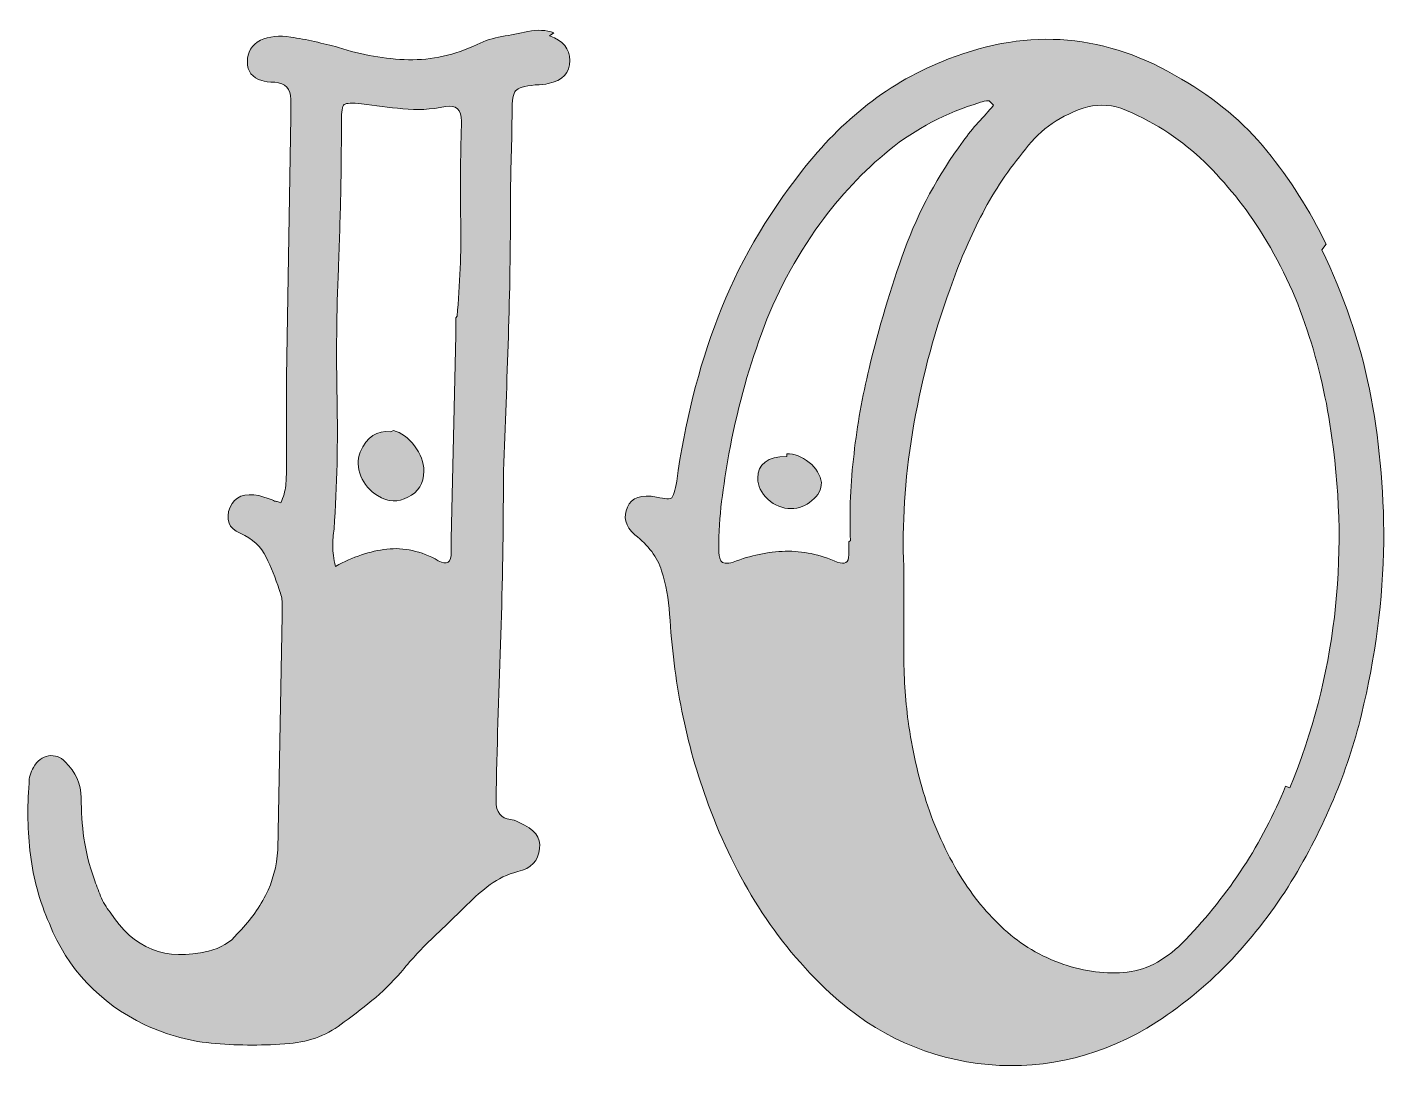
# Model space of a CAD drawing. Header units: inches. Extents: x 98 to 986, y -1004 to -77.
# Drawn here: x 458 to 573.6, y -1003.8 to -915 of the extents above; entities that cross this region are included whole.
import ezdxf

# ---------------------------------------------------------------- set-up
doc = ezdxf.new("R2010")
doc.units = ezdxf.units.IN
doc.header["$MEASUREMENT"] = 0
doc.layers.add('Layer 1', color=7, linetype='Continuous')

# ---------------------------------------------------------------- blocks, each defined once
blk = doc.blocks.new('block 2')
at = {"layer": 'Layer 1', "true_color": 0x71020c}
h = blk.add_hatch(color=16, dxfattribs=at)
h.dxf.hatch_style = 2
edge = h.paths.add_edge_path()
edge.add_spline(control_points=[(568.27, -933.95), (568.27, -933.95), (568.64, -933.46), (568.64, -933.46), (567.24, -930.58), (565.56, -927.94), (563.59, -925.51), (561.62, -923.09), (559.19, -921.06), (556.32, -919.42), (550, -915.56), (543.4, -914.99), (536.5, -917.7), (533.95, -918.68), (531.66, -919.97), (529.6, -921.58), (527.55, -923.17), (525.71, -925.04), (524.06, -927.18), (520.94, -931.12), (518.54, -935.28), (516.86, -939.67), (515.18, -944.07), (514.01, -948.72), (513.35, -953.65), (513.19, -954.47), (513.04, -954.94), (512.92, -955.07), (512.8, -955.19), (512.37, -955.17), (511.63, -955), (510.32, -954.76), (509.49, -955.04), (509.16, -955.86), (508.75, -956.69), (508.96, -957.47), (509.78, -958.21), (510.93, -959.11), (511.69, -960.13), (512.06, -961.28), (512.43, -962.43), (512.65, -963.66), (512.74, -964.98), (512.9, -967.77), (513.25, -970.52), (513.78, -973.23), (514.32, -975.93), (515.07, -978.6), (516.06, -981.23), (517.21, -984.35), (518.62, -987.24), (520.31, -989.91), (521.99, -992.58), (524.02, -995.02), (526.4, -997.24), (530.34, -1000.85), (534.84, -1002.88), (539.89, -1003.33), (544.93, -1003.78), (549.72, -1002.57), (554.23, -999.7), (556.61, -998.14), (558.74, -996.35), (560.63, -994.34), (562.52, -992.33), (564.2, -990.14), (565.68, -987.75), (568.47, -983.16), (570.46, -978.42), (571.65, -973.53), (572.84, -968.65), (573.48, -963.75), (573.56, -958.82), (573.56, -954.22), (573.15, -949.89), (572.33, -945.83), (571.51, -941.77), (570.15, -937.81), (568.27, -933.95)], knot_values=[0, 0, 0, 0, 1, 1, 1, 2, 2, 2, 3, 3, 3, 4, 4, 4, 5, 5, 5, 6, 6, 6, 7, 7, 7, 8, 8, 8, 9, 9, 9, 10, 10, 10, 11, 11, 11, 12, 12, 12, 13, 13, 13, 14, 14, 14, 15, 15, 15, 16, 16, 16, 17, 17, 17, 18, 18, 18, 19, 19, 19, 20, 20, 20, 21, 21, 21, 22, 22, 22, 23, 23, 23, 24, 24, 24, 25, 25, 25, 26, 26, 26, 26], degree=3, periodic=1)
edge = h.paths.add_edge_path()
edge.add_spline(control_points=[(528.44, -951.31), (528.15, -953.77), (528.04, -956.23), (528.13, -958.7), (528.13, -958.7), (528, -958.82), (528, -958.82), (528, -958.82), (528, -959.93), (528, -959.93), (528, -960.59), (527.67, -960.79), (527.02, -960.54), (525.54, -959.89), (524.06, -959.58), (522.59, -959.62), (521.11, -959.66), (519.63, -959.97), (518.16, -960.54), (517.58, -960.71), (517.23, -960.67), (517.11, -960.42), (516.98, -960.17), (516.92, -959.85), (516.92, -959.44), (516.92, -958.04), (517, -956.69), (517.17, -955.37), (517.33, -954.06), (517.54, -952.71), (517.79, -951.31), (518.44, -947.78), (519.36, -944.37), (520.56, -941.09), (521.74, -937.81), (523.41, -934.69), (525.54, -931.73), (527.26, -929.35), (529.23, -927.26), (531.45, -925.45), (533.67, -923.65), (536.25, -922.29), (539.21, -921.39), (539.37, -921.31), (539.62, -921.27), (539.95, -921.27), (539.95, -921.27), (540.32, -921.63), (540.32, -921.63), (539.9, -922.13), (539.48, -922.62), (539.02, -923.11), (538.57, -923.61), (538.14, -924.14), (537.73, -924.71), (535.6, -927.59), (533.93, -930.67), (532.74, -933.95), (531.55, -937.23), (530.55, -940.6), (529.73, -944.05), (529.15, -946.43), (528.72, -948.85), (528.44, -951.31)], knot_values=[0, 0, 0, 0, 1, 1, 1, 2, 2, 2, 3, 3, 3, 4, 4, 4, 5, 5, 5, 6, 6, 6, 7, 7, 7, 8, 8, 8, 9, 9, 9, 10, 10, 10, 11, 11, 11, 12, 12, 12, 13, 13, 13, 14, 14, 14, 15, 15, 15, 16, 16, 16, 17, 17, 17, 18, 18, 18, 19, 19, 19, 20, 20, 20, 21, 21, 21, 21], degree=3, periodic=1)
edge = h.paths.add_edge_path()
edge.add_spline(control_points=[(565.56, -979.75), (565.56, -979.75), (565.19, -979.63), (565.19, -979.63), (563.22, -984.47), (560.39, -988.82), (556.69, -992.68), (555.13, -994.32), (553.47, -995.25), (551.71, -995.45), (549.94, -995.66), (548.11, -995.43), (546.23, -994.77), (544.34, -994.12), (542.67, -993.13), (541.24, -991.82), (539.8, -990.51), (538.55, -988.99), (537.49, -987.26), (536.25, -985.21), (535.29, -983.1), (534.59, -980.92), (533.89, -978.75), (533.38, -976.47), (533.05, -974.09), (532.81, -972.2), (532.68, -970.23), (532.68, -968.18), (532.68, -966.13), (532.68, -963.7), (532.68, -960.91), (532.52, -957.38), (532.76, -953.59), (533.42, -949.52), (534.08, -945.46), (535.14, -941.38), (536.62, -937.27), (537.36, -935.14), (538.22, -933.11), (539.21, -931.18), (540.19, -929.25), (541.38, -927.42), (542.78, -925.7), (543.44, -924.8), (544.17, -924.04), (545, -923.42), (545.81, -922.81), (546.8, -922.29), (547.95, -921.88), (549.02, -921.55), (550.09, -921.55), (551.15, -921.88), (553.78, -922.95), (556.04, -924.37), (557.92, -926.13), (559.81, -927.9), (561.49, -929.93), (562.97, -932.23), (564.7, -934.93), (566.05, -937.79), (567.03, -940.78), (568.02, -943.78), (568.72, -946.84), (569.13, -949.95), (570.61, -960.38), (569.42, -970.31), (565.56, -979.75)], knot_values=[0, 0, 0, 0, 1, 1, 1, 2, 2, 2, 3, 3, 3, 4, 4, 4, 5, 5, 5, 6, 6, 6, 7, 7, 7, 8, 8, 8, 9, 9, 9, 10, 10, 10, 11, 11, 11, 12, 12, 12, 13, 13, 13, 14, 14, 14, 15, 15, 15, 16, 16, 16, 17, 17, 17, 18, 18, 18, 19, 19, 19, 20, 20, 20, 21, 21, 21, 22, 22, 22, 22], degree=3, periodic=1)
h = blk.add_hatch(color=16, dxfattribs=at)
h.dxf.hatch_style = 2
edge = h.paths.add_edge_path()
edge.add_spline(control_points=[(502.52, -915.72), (502.52, -915.72), (502.89, -915.48), (502.89, -915.48), (502.23, -915.23), (501.49, -915.19), (500.67, -915.35), (499.93, -915.52), (499.19, -915.66), (498.45, -915.79), (497.71, -915.91), (497.01, -916.14), (496.34, -916.46), (494.44, -917.37), (492.49, -917.8), (490.5, -917.76), (488.52, -917.72), (486.53, -917.37), (484.54, -916.71), (483.88, -916.55), (483.21, -916.38), (482.51, -916.22), (481.81, -916.05), (481.14, -915.93), (480.48, -915.85), (479.49, -915.68), (478.63, -915.77), (477.89, -916.09), (477.15, -916.51), (476.78, -917.12), (476.78, -917.94), (476.78, -918.76), (477.19, -919.3), (478.02, -919.54), (478.26, -919.63), (478.63, -919.67), (479.12, -919.67), (480.03, -919.75), (480.48, -920.24), (480.48, -921.14), (480.48, -921.14), (480.48, -922.62), (480.48, -922.62), (480.48, -922.62), (480.11, -944.78), (480.11, -944.78), (480.11, -944.78), (480.11, -952.54), (480.11, -952.54), (480.11, -953.03), (480.09, -953.52), (480.05, -954.02), (480, -954.51), (479.86, -955), (479.62, -955.49), (479.45, -955.41), (479.33, -955.37), (479.25, -955.37), (479.17, -955.37), (479.04, -955.33), (478.88, -955.25), (478.88, -955.25), (477.77, -954.88), (477.77, -954.88), (476.54, -954.63), (475.72, -954.96), (475.31, -955.86), (474.9, -956.93), (475.19, -957.67), (476.17, -958.08), (477.23, -958.57), (477.97, -959.25), (478.38, -960.11), (478.8, -960.98), (479.17, -961.9), (479.49, -962.88), (479.66, -963.29), (479.74, -963.66), (479.74, -963.99), (479.74, -964.32), (479.74, -964.69), (479.74, -965.1), (479.74, -965.1), (479.37, -985.05), (479.37, -985.05), (479.29, -986.44), (478.94, -987.74), (478.33, -988.92), (477.71, -990.11), (476.91, -991.2), (475.92, -992.19), (475.35, -992.93), (474.53, -993.42), (473.46, -993.66), (469.85, -994.57), (467.06, -993.46), (465.09, -990.34), (464.76, -989.93), (464.49, -989.48), (464.29, -988.99), (464.08, -988.49), (463.9, -988), (463.73, -987.51), (463.32, -986.36), (463.04, -985.21), (462.87, -984.06), (462.71, -982.91), (462.63, -981.76), (462.63, -980.61), (462.63, -979.46), (462.17, -978.44), (461.27, -977.54), (460.86, -977.13), (460.39, -976.96), (459.86, -977.04), (459.32, -977.13), (458.89, -977.45), (458.56, -978.03), (458.31, -978.44), (458.19, -978.89), (458.19, -979.38), (458.03, -981.43), (458.07, -983.47), (458.31, -985.48), (458.56, -987.49), (459.1, -989.44), (459.92, -991.33), (461.48, -995.18), (464.18, -998.06), (468.04, -999.94), (470.01, -1000.85), (472.02, -1001.38), (474.08, -1001.54), (476.13, -1001.71), (478.22, -1001.71), (480.36, -1001.54), (482.16, -1001.38), (483.72, -1000.76), (485.03, -999.7), (485.95, -999.04), (486.84, -998.34), (487.71, -997.61), (488.58, -996.87), (489.38, -996.05), (490.13, -995.14), (490.96, -994.16), (491.83, -993.23), (492.74, -992.37), (493.65, -991.51), (494.56, -990.63), (495.48, -989.73), (496.14, -989.07), (496.8, -988.49), (497.46, -988), (498.13, -987.51), (498.91, -987.14), (499.81, -986.89), (500.96, -986.65), (501.57, -985.99), (501.66, -984.92), (501.82, -984.02), (501.24, -983.28), (499.93, -982.71), (499.61, -982.54), (499.36, -982.46), (499.19, -982.46), (498.37, -982.38), (497.96, -981.84), (497.96, -980.86), (498.04, -976.43), (498.17, -971.99), (498.33, -967.56), (498.5, -963.13), (498.58, -958.7), (498.58, -954.26), (498.58, -954.26), (498.58, -952.79), (498.58, -952.79), (498.74, -948.93), (498.89, -945.11), (499.01, -941.33), (499.13, -937.56), (499.19, -933.75), (499.19, -929.88), (499.19, -928.57), (499.21, -927.28), (499.26, -926.01), (499.3, -924.73), (499.32, -923.44), (499.32, -922.13), (499.32, -921.23), (499.42, -920.65), (499.62, -920.4), (499.83, -920.16), (500.38, -920), (501.29, -919.91), (501.78, -919.91), (502.15, -919.87), (502.4, -919.79), (503.63, -919.54), (504.24, -918.89), (504.24, -917.82), (504.24, -916.83), (503.67, -916.14), (502.52, -915.72)], knot_values=[0, 0, 0, 0, 1, 1, 1, 2, 2, 2, 3, 3, 3, 4, 4, 4, 5, 5, 5, 6, 6, 6, 7, 7, 7, 8, 8, 8, 9, 9, 9, 10, 10, 10, 11, 11, 11, 12, 12, 12, 13, 13, 13, 14, 14, 14, 15, 15, 15, 16, 16, 16, 17, 17, 17, 18, 18, 18, 19, 19, 19, 20, 20, 20, 21, 21, 21, 22, 22, 22, 23, 23, 23, 24, 24, 24, 25, 25, 25, 26, 26, 26, 27, 27, 27, 28, 28, 28, 29, 29, 29, 30, 30, 30, 31, 31, 31, 32, 32, 32, 33, 33, 33, 34, 34, 34, 35, 35, 35, 36, 36, 36, 37, 37, 37, 38, 38, 38, 39, 39, 39, 40, 40, 40, 41, 41, 41, 42, 42, 42, 43, 43, 43, 44, 44, 44, 45, 45, 45, 46, 46, 46, 47, 47, 47, 48, 48, 48, 49, 49, 49, 50, 50, 50, 51, 51, 51, 52, 52, 52, 53, 53, 53, 54, 54, 54, 55, 55, 55, 56, 56, 56, 57, 57, 57, 58, 58, 58, 59, 59, 59, 60, 60, 60, 61, 61, 61, 62, 62, 62, 63, 63, 63, 64, 64, 64, 65, 65, 65, 66, 66, 66, 67, 67, 67, 68, 68, 68, 68], degree=3, periodic=1)
edge = h.paths.add_edge_path()
edge.add_spline(control_points=[(495.01, -923.36), (494.93, -926.07), (494.9, -928.78), (494.95, -931.49), (494.99, -934.19), (494.89, -936.9), (494.64, -939.61), (494.64, -939.61), (494.52, -939.74), (494.52, -939.74), (494.52, -939.74), (494.52, -941.21), (494.52, -941.21), (494.52, -941.21), (494.15, -958.57), (494.15, -958.57), (494.15, -958.57), (494.15, -959.68), (494.15, -959.68), (494.15, -960.59), (493.78, -960.83), (493.04, -960.42), (491.56, -959.6), (490.1, -959.27), (488.67, -959.44), (487.23, -959.6), (485.77, -960.09), (484.29, -960.91), (484.13, -960.26), (484.05, -959.68), (484.05, -959.19), (484.05, -958.7), (484.09, -958.21), (484.17, -957.71), (484.42, -954.02), (484.5, -950.32), (484.42, -946.63), (484.34, -942.94), (484.38, -939.24), (484.54, -935.55), (484.62, -933.42), (484.68, -931.32), (484.73, -929.27), (484.77, -927.22), (484.79, -925.13), (484.79, -922.99), (484.79, -922.17), (484.87, -921.7), (485.03, -921.58), (485.2, -921.45), (485.69, -921.43), (486.51, -921.51), (487.66, -921.68), (488.83, -921.82), (490.02, -921.94), (491.21, -922.07), (492.42, -922), (493.65, -921.76), (494.56, -921.59), (495.01, -922), (495.01, -922.99), (495.01, -922.99), (495.01, -923.36), (495.01, -923.36)], knot_values=[0, 0, 0, 0, 1, 1, 1, 2, 2, 2, 3, 3, 3, 4, 4, 4, 5, 5, 5, 6, 6, 6, 7, 7, 7, 8, 8, 8, 9, 9, 9, 10, 10, 10, 11, 11, 11, 12, 12, 12, 13, 13, 13, 14, 14, 14, 15, 15, 15, 16, 16, 16, 17, 17, 17, 18, 18, 18, 19, 19, 19, 20, 20, 20, 21, 21, 21, 21], degree=3, periodic=1)
h = blk.add_hatch(color=16, dxfattribs=at)
h.dxf.hatch_style = 2
edge = h.paths.add_edge_path()
edge.add_spline(control_points=[(489.22, -949.34), (489.22, -949.34), (488.98, -949.46), (488.98, -949.46), (487.82, -949.3), (486.96, -949.87), (486.39, -951.19), (486.14, -951.84), (486.16, -952.52), (486.45, -953.22), (486.74, -953.92), (487.21, -954.47), (487.87, -954.88), (488.77, -955.45), (489.63, -955.49), (490.45, -955), (491.35, -954.59), (491.81, -953.85), (491.81, -952.79), (491.81, -952.05), (491.54, -951.33), (491.01, -950.63), (490.47, -949.94), (489.88, -949.5), (489.22, -949.34)], knot_values=[0, 0, 0, 0, 1, 1, 1, 2, 2, 2, 3, 3, 3, 4, 4, 4, 5, 5, 5, 6, 6, 6, 7, 7, 7, 8, 8, 8, 8], degree=3, periodic=1)
h = blk.add_hatch(color=16, dxfattribs=at)
h.dxf.hatch_style = 2
edge = h.paths.add_edge_path()
edge.add_spline(control_points=[(522.71, -951.31), (522.71, -951.31), (522.71, -951.56), (522.71, -951.56), (521.07, -951.56), (520.25, -952.17), (520.25, -953.4), (520.25, -954.06), (520.53, -954.66), (521.11, -955.19), (521.68, -955.72), (522.34, -955.99), (523.08, -955.99), (523.74, -955.99), (524.33, -955.76), (524.86, -955.31), (525.4, -954.86), (525.67, -954.35), (525.67, -953.77), (525.58, -953.12), (525.23, -952.54), (524.62, -952.05), (524, -951.56), (523.37, -951.31), (522.71, -951.31)], knot_values=[0, 0, 0, 0, 1, 1, 1, 2, 2, 2, 3, 3, 3, 4, 4, 4, 5, 5, 5, 6, 6, 6, 7, 7, 7, 8, 8, 8, 8], degree=3, periodic=1)
at = {"layer": 'Layer 1', "lineweight": 0}
for points, knots in [([(568.27, -933.95), (568.27, -933.95), (568.64, -933.46), (568.64, -933.46), (567.24, -930.58), (565.56, -927.94), (563.59, -925.51), (561.62, -923.09), (559.19, -921.06), (556.32, -919.42), (550, -915.56), (543.4, -914.99), (536.5, -917.7), (533.95, -918.68), (531.66, -919.97), (529.6, -921.58), (527.55, -923.17), (525.71, -925.04), (524.06, -927.18), (520.94, -931.12), (518.54, -935.28), (516.86, -939.67), (515.18, -944.07), (514.01, -948.72), (513.35, -953.65), (513.19, -954.47), (513.04, -954.94), (512.92, -955.07), (512.8, -955.19), (512.37, -955.17), (511.63, -955), (510.32, -954.76), (509.49, -955.04), (509.16, -955.86), (508.75, -956.69), (508.96, -957.47), (509.78, -958.21), (510.93, -959.11), (511.69, -960.13), (512.06, -961.28), (512.43, -962.43), (512.65, -963.66), (512.74, -964.98), (512.9, -967.77), (513.25, -970.52), (513.78, -973.23), (514.32, -975.93), (515.07, -978.6), (516.06, -981.23), (517.21, -984.35), (518.62, -987.24), (520.31, -989.91), (521.99, -992.58), (524.02, -995.02), (526.4, -997.24), (530.34, -1000.85), (534.84, -1002.88), (539.89, -1003.33), (544.93, -1003.78), (549.72, -1002.57), (554.23, -999.7), (556.61, -998.14), (558.74, -996.35), (560.63, -994.34), (562.52, -992.33), (564.2, -990.14), (565.68, -987.75), (568.47, -983.16), (570.46, -978.42), (571.65, -973.53), (572.84, -968.65), (573.48, -963.75), (573.56, -958.82), (573.56, -954.22), (573.15, -949.89), (572.33, -945.83), (571.51, -941.77), (570.15, -937.81), (568.27, -933.95)], [0, 0, 0, 0, 1, 1, 1, 2, 2, 2, 3, 3, 3, 4, 4, 4, 5, 5, 5, 6, 6, 6, 7, 7, 7, 8, 8, 8, 9, 9, 9, 10, 10, 10, 11, 11, 11, 12, 12, 12, 13, 13, 13, 14, 14, 14, 15, 15, 15, 16, 16, 16, 17, 17, 17, 18, 18, 18, 19, 19, 19, 20, 20, 20, 21, 21, 21, 22, 22, 22, 23, 23, 23, 24, 24, 24, 25, 25, 25, 26, 26, 26, 26]), ([(502.52, -915.72), (502.52, -915.72), (502.89, -915.48), (502.89, -915.48), (502.23, -915.23), (501.49, -915.19), (500.67, -915.35), (499.93, -915.52), (499.19, -915.66), (498.45, -915.79), (497.71, -915.91), (497.01, -916.14), (496.34, -916.46), (494.44, -917.37), (492.49, -917.8), (490.5, -917.76), (488.52, -917.72), (486.53, -917.37), (484.54, -916.71), (483.88, -916.55), (483.21, -916.38), (482.51, -916.22), (481.81, -916.05), (481.14, -915.93), (480.48, -915.85), (479.49, -915.68), (478.63, -915.77), (477.89, -916.09), (477.15, -916.51), (476.78, -917.12), (476.78, -917.94), (476.78, -918.76), (477.19, -919.3), (478.02, -919.54), (478.26, -919.63), (478.63, -919.67), (479.12, -919.67), (480.03, -919.75), (480.48, -920.24), (480.48, -921.14), (480.48, -921.14), (480.48, -922.62), (480.48, -922.62), (480.48, -922.62), (480.11, -944.78), (480.11, -944.78), (480.11, -944.78), (480.11, -952.54), (480.11, -952.54), (480.11, -953.03), (480.09, -953.52), (480.05, -954.02), (480, -954.51), (479.86, -955), (479.62, -955.49), (479.45, -955.41), (479.33, -955.37), (479.25, -955.37), (479.17, -955.37), (479.04, -955.33), (478.88, -955.25), (478.88, -955.25), (477.77, -954.88), (477.77, -954.88), (476.54, -954.63), (475.72, -954.96), (475.31, -955.86), (474.9, -956.93), (475.19, -957.67), (476.17, -958.08), (477.23, -958.57), (477.97, -959.25), (478.38, -960.11), (478.8, -960.98), (479.17, -961.9), (479.49, -962.88), (479.66, -963.29), (479.74, -963.66), (479.74, -963.99), (479.74, -964.32), (479.74, -964.69), (479.74, -965.1), (479.74, -965.1), (479.37, -985.05), (479.37, -985.05), (479.29, -986.44), (478.94, -987.74), (478.33, -988.92), (477.71, -990.11), (476.91, -991.2), (475.92, -992.19), (475.35, -992.93), (474.53, -993.42), (473.46, -993.66), (469.85, -994.57), (467.06, -993.46), (465.09, -990.34), (464.76, -989.93), (464.49, -989.48), (464.29, -988.99), (464.08, -988.49), (463.9, -988), (463.73, -987.51), (463.32, -986.36), (463.04, -985.21), (462.87, -984.06), (462.71, -982.91), (462.63, -981.76), (462.63, -980.61), (462.63, -979.46), (462.17, -978.44), (461.27, -977.54), (460.86, -977.13), (460.39, -976.96), (459.86, -977.04), (459.32, -977.13), (458.89, -977.45), (458.56, -978.03), (458.31, -978.44), (458.19, -978.89), (458.19, -979.38), (458.03, -981.43), (458.07, -983.47), (458.31, -985.48), (458.56, -987.49), (459.1, -989.44), (459.92, -991.33), (461.48, -995.18), (464.18, -998.06), (468.04, -999.94), (470.01, -1000.85), (472.02, -1001.38), (474.08, -1001.54), (476.13, -1001.71), (478.22, -1001.71), (480.36, -1001.54), (482.16, -1001.38), (483.72, -1000.76), (485.03, -999.7), (485.95, -999.04), (486.84, -998.34), (487.71, -997.61), (488.58, -996.87), (489.38, -996.05), (490.13, -995.14), (490.96, -994.16), (491.83, -993.23), (492.74, -992.37), (493.65, -991.51), (494.56, -990.63), (495.48, -989.73), (496.14, -989.07), (496.8, -988.49), (497.46, -988), (498.13, -987.51), (498.91, -987.14), (499.81, -986.89), (500.96, -986.65), (501.57, -985.99), (501.66, -984.92), (501.82, -984.02), (501.24, -983.28), (499.93, -982.71), (499.61, -982.54), (499.36, -982.46), (499.19, -982.46), (498.37, -982.38), (497.96, -981.84), (497.96, -980.86), (498.04, -976.43), (498.17, -971.99), (498.33, -967.56), (498.5, -963.13), (498.58, -958.7), (498.58, -954.26), (498.58, -954.26), (498.58, -952.79), (498.58, -952.79), (498.74, -948.93), (498.89, -945.11), (499.01, -941.33), (499.13, -937.56), (499.19, -933.75), (499.19, -929.88), (499.19, -928.57), (499.21, -927.28), (499.26, -926.01), (499.3, -924.73), (499.32, -923.44), (499.32, -922.13), (499.32, -921.23), (499.42, -920.65), (499.62, -920.4), (499.83, -920.16), (500.38, -920), (501.29, -919.91), (501.78, -919.91), (502.15, -919.87), (502.4, -919.79), (503.63, -919.54), (504.24, -918.89), (504.24, -917.82), (504.24, -916.83), (503.67, -916.14), (502.52, -915.72)], [0, 0, 0, 0, 1, 1, 1, 2, 2, 2, 3, 3, 3, 4, 4, 4, 5, 5, 5, 6, 6, 6, 7, 7, 7, 8, 8, 8, 9, 9, 9, 10, 10, 10, 11, 11, 11, 12, 12, 12, 13, 13, 13, 14, 14, 14, 15, 15, 15, 16, 16, 16, 17, 17, 17, 18, 18, 18, 19, 19, 19, 20, 20, 20, 21, 21, 21, 22, 22, 22, 23, 23, 23, 24, 24, 24, 25, 25, 25, 26, 26, 26, 27, 27, 27, 28, 28, 28, 29, 29, 29, 30, 30, 30, 31, 31, 31, 32, 32, 32, 33, 33, 33, 34, 34, 34, 35, 35, 35, 36, 36, 36, 37, 37, 37, 38, 38, 38, 39, 39, 39, 40, 40, 40, 41, 41, 41, 42, 42, 42, 43, 43, 43, 44, 44, 44, 45, 45, 45, 46, 46, 46, 47, 47, 47, 48, 48, 48, 49, 49, 49, 50, 50, 50, 51, 51, 51, 52, 52, 52, 53, 53, 53, 54, 54, 54, 55, 55, 55, 56, 56, 56, 57, 57, 57, 58, 58, 58, 59, 59, 59, 60, 60, 60, 61, 61, 61, 62, 62, 62, 63, 63, 63, 64, 64, 64, 65, 65, 65, 66, 66, 66, 67, 67, 67, 68, 68, 68, 68]), ([(495.01, -923.36), (494.93, -926.07), (494.9, -928.78), (494.95, -931.49), (494.99, -934.19), (494.89, -936.9), (494.64, -939.61), (494.64, -939.61), (494.52, -939.74), (494.52, -939.74), (494.52, -939.74), (494.52, -941.21), (494.52, -941.21), (494.52, -941.21), (494.15, -958.57), (494.15, -958.57), (494.15, -958.57), (494.15, -959.68), (494.15, -959.68), (494.15, -960.59), (493.78, -960.83), (493.04, -960.42), (491.56, -959.6), (490.1, -959.27), (488.67, -959.44), (487.23, -959.6), (485.77, -960.09), (484.29, -960.91), (484.13, -960.26), (484.05, -959.68), (484.05, -959.19), (484.05, -958.7), (484.09, -958.21), (484.17, -957.71), (484.42, -954.02), (484.5, -950.32), (484.42, -946.63), (484.34, -942.94), (484.38, -939.24), (484.54, -935.55), (484.62, -933.42), (484.68, -931.32), (484.73, -929.27), (484.77, -927.22), (484.79, -925.13), (484.79, -922.99), (484.79, -922.17), (484.87, -921.7), (485.03, -921.58), (485.2, -921.45), (485.69, -921.43), (486.51, -921.51), (487.66, -921.68), (488.83, -921.82), (490.02, -921.94), (491.21, -922.07), (492.42, -922), (493.65, -921.76), (494.56, -921.59), (495.01, -922), (495.01, -922.99), (495.01, -922.99), (495.01, -923.36), (495.01, -923.36)], [0, 0, 0, 0, 1, 1, 1, 2, 2, 2, 3, 3, 3, 4, 4, 4, 5, 5, 5, 6, 6, 6, 7, 7, 7, 8, 8, 8, 9, 9, 9, 10, 10, 10, 11, 11, 11, 12, 12, 12, 13, 13, 13, 14, 14, 14, 15, 15, 15, 16, 16, 16, 17, 17, 17, 18, 18, 18, 19, 19, 19, 20, 20, 20, 21, 21, 21, 21]), ([(528.44, -951.31), (528.15, -953.77), (528.04, -956.23), (528.13, -958.7), (528.13, -958.7), (528, -958.82), (528, -958.82), (528, -958.82), (528, -959.93), (528, -959.93), (528, -960.59), (527.67, -960.79), (527.02, -960.54), (525.54, -959.89), (524.06, -959.58), (522.59, -959.62), (521.11, -959.66), (519.63, -959.97), (518.16, -960.54), (517.58, -960.71), (517.23, -960.67), (517.11, -960.42), (516.98, -960.17), (516.92, -959.85), (516.92, -959.44), (516.92, -958.04), (517, -956.69), (517.17, -955.37), (517.33, -954.06), (517.54, -952.71), (517.79, -951.31), (518.44, -947.78), (519.36, -944.37), (520.56, -941.09), (521.74, -937.81), (523.41, -934.69), (525.54, -931.73), (527.26, -929.35), (529.23, -927.26), (531.45, -925.45), (533.67, -923.65), (536.25, -922.29), (539.21, -921.39), (539.37, -921.31), (539.62, -921.27), (539.95, -921.27), (539.95, -921.27), (540.32, -921.63), (540.32, -921.63), (539.9, -922.13), (539.48, -922.62), (539.02, -923.11), (538.57, -923.61), (538.14, -924.14), (537.73, -924.71), (535.6, -927.59), (533.93, -930.67), (532.74, -933.95), (531.55, -937.23), (530.55, -940.6), (529.73, -944.05), (529.15, -946.43), (528.72, -948.85), (528.44, -951.31)], [0, 0, 0, 0, 1, 1, 1, 2, 2, 2, 3, 3, 3, 4, 4, 4, 5, 5, 5, 6, 6, 6, 7, 7, 7, 8, 8, 8, 9, 9, 9, 10, 10, 10, 11, 11, 11, 12, 12, 12, 13, 13, 13, 14, 14, 14, 15, 15, 15, 16, 16, 16, 17, 17, 17, 18, 18, 18, 19, 19, 19, 20, 20, 20, 21, 21, 21, 21]), ([(565.56, -979.75), (565.56, -979.75), (565.19, -979.63), (565.19, -979.63), (563.22, -984.47), (560.39, -988.82), (556.69, -992.68), (555.13, -994.32), (553.47, -995.25), (551.71, -995.45), (549.94, -995.66), (548.11, -995.43), (546.23, -994.77), (544.34, -994.12), (542.67, -993.13), (541.24, -991.82), (539.8, -990.51), (538.55, -988.99), (537.49, -987.26), (536.25, -985.21), (535.29, -983.1), (534.59, -980.92), (533.89, -978.75), (533.38, -976.47), (533.05, -974.09), (532.81, -972.2), (532.68, -970.23), (532.68, -968.18), (532.68, -966.13), (532.68, -963.7), (532.68, -960.91), (532.52, -957.38), (532.76, -953.59), (533.42, -949.52), (534.08, -945.46), (535.14, -941.38), (536.62, -937.27), (537.36, -935.14), (538.22, -933.11), (539.21, -931.18), (540.19, -929.25), (541.38, -927.42), (542.78, -925.7), (543.44, -924.8), (544.17, -924.04), (545, -923.42), (545.81, -922.81), (546.8, -922.29), (547.95, -921.88), (549.02, -921.55), (550.09, -921.55), (551.15, -921.88), (553.78, -922.95), (556.04, -924.37), (557.92, -926.13), (559.81, -927.9), (561.49, -929.93), (562.97, -932.23), (564.7, -934.93), (566.05, -937.79), (567.03, -940.78), (568.02, -943.78), (568.72, -946.84), (569.13, -949.95), (570.61, -960.38), (569.42, -970.31), (565.56, -979.75)], [0, 0, 0, 0, 1, 1, 1, 2, 2, 2, 3, 3, 3, 4, 4, 4, 5, 5, 5, 6, 6, 6, 7, 7, 7, 8, 8, 8, 9, 9, 9, 10, 10, 10, 11, 11, 11, 12, 12, 12, 13, 13, 13, 14, 14, 14, 15, 15, 15, 16, 16, 16, 17, 17, 17, 18, 18, 18, 19, 19, 19, 20, 20, 20, 21, 21, 21, 22, 22, 22, 22]), ([(489.22, -949.34), (489.22, -949.34), (488.98, -949.46), (488.98, -949.46), (487.82, -949.3), (486.96, -949.87), (486.39, -951.19), (486.14, -951.84), (486.16, -952.52), (486.45, -953.22), (486.74, -953.92), (487.21, -954.47), (487.87, -954.88), (488.77, -955.45), (489.63, -955.49), (490.45, -955), (491.35, -954.59), (491.81, -953.85), (491.81, -952.79), (491.81, -952.05), (491.54, -951.33), (491.01, -950.63), (490.47, -949.94), (489.88, -949.5), (489.22, -949.34)], [0, 0, 0, 0, 1, 1, 1, 2, 2, 2, 3, 3, 3, 4, 4, 4, 5, 5, 5, 6, 6, 6, 7, 7, 7, 8, 8, 8, 8]), ([(522.71, -951.31), (522.71, -951.31), (522.71, -951.56), (522.71, -951.56), (521.07, -951.56), (520.25, -952.17), (520.25, -953.4), (520.25, -954.06), (520.53, -954.66), (521.11, -955.19), (521.68, -955.72), (522.34, -955.99), (523.08, -955.99), (523.74, -955.99), (524.33, -955.76), (524.86, -955.31), (525.4, -954.86), (525.67, -954.35), (525.67, -953.77), (525.58, -953.12), (525.23, -952.54), (524.62, -952.05), (524, -951.56), (523.37, -951.31), (522.71, -951.31)], [0, 0, 0, 0, 1, 1, 1, 2, 2, 2, 3, 3, 3, 4, 4, 4, 5, 5, 5, 6, 6, 6, 7, 7, 7, 8, 8, 8, 8])]:
    blk.add_open_spline(points, degree=3, knots=knots, dxfattribs=at)

msp = doc.modelspace()

# ---------------------------------------------------------------- block references
at = {"layer": 'Layer 1'}
msp.add_blockref('block 2', (0, 0), dxfattribs=at)

doc.saveas('drawing.dxf')
